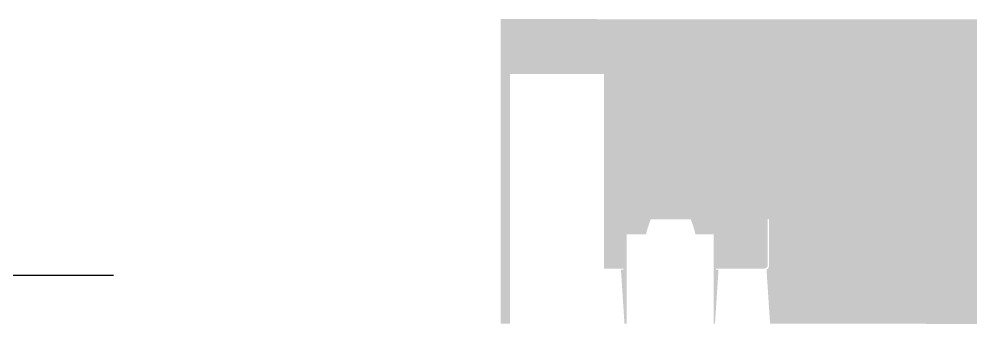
# Model space of a CAD drawing. Header units: inches. Extents: x -198 to 2196, y 2481 to 3286.
# Drawn here: x 1378 to 2196, y 2930 to 3190 of the extents above; entities that cross this region are included whole.
import ezdxf

# ---------------------------------------------------------------- set-up
doc = ezdxf.new("R2010")
doc.units = ezdxf.units.IN
doc.header["$MEASUREMENT"] = 0
doc.layers.add('A-WALL-FULL-EXTR', color=1, linetype='Continuous')
pattern_1 = [(228.0127875, (0.72, 1), (-8, -9), [0.134536, -13.31908805]), (184.9697407, (0.63, 0.9), (12, 1), [0.230868, -22.85592476]), (132.510447, (0.4, 0.88), (10, -11), [0.162788, -16.1160326]), (267.273689, (0.01, 0.63), (1, 20), [0.210238, -20.81355804]), (292.8336542, (0, 0.42), (-5, 12), [0.206155, -20.40937313]), (357.273689, (0.08, 0.23), (-20, 1), [0.210238, -20.81355804]), (37.6942405, (0.29, 0.22), (-13, -10), [0.278029, -27.52484855]), (72.2553284, (0.51, 0.39), (7, 22), [0.262488, -25.9863215]), (121.4295656, (0.59, 0.64), (-8, 13), [0.21095, -20.8840731]), (175.2363583, (0.48, 0.82), (11, -1), [0.240832, -11.80076258]), (222.3974378, (0.24, 0.84), (-12, -11), [0.311448, -30.833375]), (138.8140748, (1, 0.62), (-7, 6), [0.106301, -10.5238448]), (171.4692344, (0.92, 0.69), (13, -2), [0.202237, -20.02151142]), (225, (0.72, 0.72), (-1e-16, -1), [0.141421, -1.27279256]), (203.1985905, (0.65, 0.84), (5, 2), [0.076158, -7.5396151]), (291.8014095, (0.58, 0.81), (-1, 3), [0.107703, -5.2774618]), (30.9637565, (0.62, 0.71), (3, 2), [0.174929, -5.6560229]), (161.565051, (0.77, 0.8), (2, -1), [0.126491, -3.03578666]), (16.3895403, (0, 0.81), (10, 3), [0.1772, -17.54284515]), (70.346176, (0.17, 0.86), (-4, -11), [0.148661, -14.71740775]), (293.1985905, (0.77, 1), (-2, 5), [0.152315, -7.4634581]), (343.6104597, (0.83, 0.86), (-10, 3), [0.1772, -17.54284515]), (339.4439548, (0, 0.19), (-5, 2), [0.17088, -8.37312375]), (294.7751406, (0.16, 0.13), (-5, 11), [0.143178, -14.17464306]), (66.8014095, (0.78, 0), (2, 5), [0.152315, -7.4634581]), (17.3540246, (0.84, 0.14), (-13, -4), [0.167631, -16.59542361]), (69.4439548, (0.29, 0), (-2, -5), [0.08544, -8.45856375]), (101.3099325, (0.72, 0), (-1, 4), [0.05099, -5.04802951]), (165.9637565, (0.71, 0.05), (3, -1), [0.206155, -3.91695063]), (186.009006, (0.51, 0.1), (10, 1), [0.19105, -18.91392317]), (303.6900675, (0.62, 0.62), (-1, 2), [0.144222, -3.46132928]), (353.1572266, (0.7, 0.5), (17, -2), [0.251794, -24.92756262]), (60.945396, (0.95, 0.47), (-4, -7), [0.102956, -10.19267414]), (90, (1, 0.56), (-1, 1), [0.06, -0.94]), (120.2564372, (0.49, 0.13), (4, -7), [0.138924, -13.75352]), (48.0127875, (0.42, 0.25), (8, 9), [0.269072, -13.18455205]), (0, (0.6, 0.45), (1, 1), [0.26, -0.74]), (325.3048465, (0.86, 0.45), (10, -7), [0.158114, -15.6532743]), (254.054604, (0.99, 0.36), (-1, -4), [0.145602, -7.1345079]), (207.6459754, (0.95, 0.22), (-19, -10), [0.237065, -23.46947418]), (175.4260787, (0.74, 0.11), (-13, 1), [0.250799, -24.8290734])]

msp = doc.modelspace()

# ---------------------------------------------------------------- hatches: boundary and pattern name
h = msp.add_hatch()
h.set_pattern_fill('GRAVEL', color=251)
h.set_pattern_definition(pattern_1)
h.paths.add_polyline_path([(2195.81, 3189.91), (1789.52, 3190.02), (1789.52, 2930.02), (1797.22, 2930.02), (1797.22, 3143.15), (1877.52, 3143.15), (1877.52, 2977.02), (1893.86, 2977.02, -1), (1894.06, 2976.02), (1892.06, 2976.02), (1895.06, 2930.02), (1897.06, 2930.02), (1897.06, 3005.31), (1897.06, 3006.31), (1913.5, 3006.31, -0.045198), (1917.53, 3019.02), (1951.58, 3019.02, -0.045198), (1955.62, 3006.31), (1971.06, 3006.31), (1971.06, 3004.31), (1971.06, 2929.94), (1972.31, 2929.94), (1975.32, 2976.02), (1973.32, 2976.02, -0.391633), (1973.32, 2977.02), (2014.32, 2977.02, 0.414214), (2017.32, 2980.02), (2017.32, 3018.85, -1), (2018.32, 3019.02), (2018.32, 2979.02, -0.318901), (2016.31, 2976.19), (2019.32, 2929.92), (2195.81, 2929.85)])
h = msp.add_hatch()
h.set_pattern_fill('GRAVEL', color=251)
h.set_pattern_definition(pattern_1)
h.paths.add_polyline_path([(2195.81, 3189.91), (1789.52, 3190.02), (1789.52, 2930.02), (1797.22, 2930.02), (1797.22, 3143.15), (1877.52, 3143.15), (1877.52, 2977.02), (1893.86, 2977.02, -1), (1894.06, 2976.02), (1892.06, 2976.02), (1895.06, 2930.02), (1897.06, 2930.02), (1897.06, 3005.31), (1897.06, 3006.31), (1913.5, 3006.31, -0.045198), (1917.53, 3019.02), (1951.58, 3019.02, -0.045198), (1955.62, 3006.31), (1971.06, 3006.31), (1971.06, 3004.31), (1971.06, 2929.94), (1972.31, 2929.94), (1975.32, 2976.02), (1973.32, 2976.02, -0.391633), (1973.32, 2977.02), (2014.32, 2977.02, 0.414214), (2017.32, 2980.02), (2017.32, 3018.85, -1), (2018.32, 3019.02), (2018.32, 2979.02, -0.318901), (2016.31, 2976.19), (2019.32, 2929.92), (2195.81, 2929.85)])
h = msp.add_hatch()
h.set_pattern_fill('GRAVEL', color=251)
h.set_pattern_definition(pattern_1)
h.paths.add_polyline_path([(2195.81, 3189.91), (1789.52, 3190.02), (1789.52, 2930.02), (1797.22, 2930.02), (1797.22, 3143.15), (1877.52, 3143.15), (1877.52, 2977.02), (1893.86, 2977.02, -1), (1894.06, 2976.02), (1892.06, 2976.02), (1895.06, 2930.02), (1897.06, 2930.02), (1897.06, 3005.31), (1897.06, 3006.31), (1913.5, 3006.31, -0.045198), (1917.53, 3019.02), (1951.58, 3019.02, -0.045198), (1955.62, 3006.31), (1971.06, 3006.31), (1971.06, 3004.31), (1971.06, 2929.94), (1972.31, 2929.94), (1975.32, 2976.02), (1973.32, 2976.02, -0.391633), (1973.32, 2977.02), (2014.32, 2977.02, 0.414214), (2017.32, 2980.02), (2017.32, 3018.85, -1), (2018.32, 3019.02), (2018.32, 2979.02, -0.318901), (2016.31, 2976.19), (2019.32, 2929.92), (2195.81, 2929.85)])
h = msp.add_hatch()
h.set_pattern_fill('GRAVEL', color=251)
h.set_pattern_definition(pattern_1)
h.paths.add_polyline_path([(2195.81, 3189.91), (1789.52, 3190.02), (1789.52, 2930.02), (1797.22, 2930.02), (1797.22, 3143.15), (1877.52, 3143.15), (1877.52, 2977.02), (1893.86, 2977.02, -1), (1894.06, 2976.02), (1892.06, 2976.02), (1895.06, 2930.02), (1897.06, 2930.02), (1897.06, 3005.31), (1897.06, 3006.31), (1913.5, 3006.31, -0.045198), (1917.53, 3019.02), (1951.58, 3019.02, -0.045198), (1955.62, 3006.31), (1971.06, 3006.31), (1971.06, 3004.31), (1971.06, 2929.94), (1972.31, 2929.94), (1975.32, 2976.02), (1973.32, 2976.02, -0.391633), (1973.32, 2977.02), (2014.32, 2977.02, 0.414214), (2017.32, 2980.02), (2017.32, 3018.85, -1), (2018.32, 3019.02), (2018.32, 2979.02, -0.318901), (2016.31, 2976.19), (2019.32, 2929.92), (2195.81, 2929.85)])

# ---------------------------------------------------------------- linework, layer by layer
at = {"layer": 'A-WALL-FULL-EXTR'}
msp.add_line((1358.92, 2971.47), (1458.92, 2971.47), dxfattribs=at)

doc.saveas('drawing.dxf')
